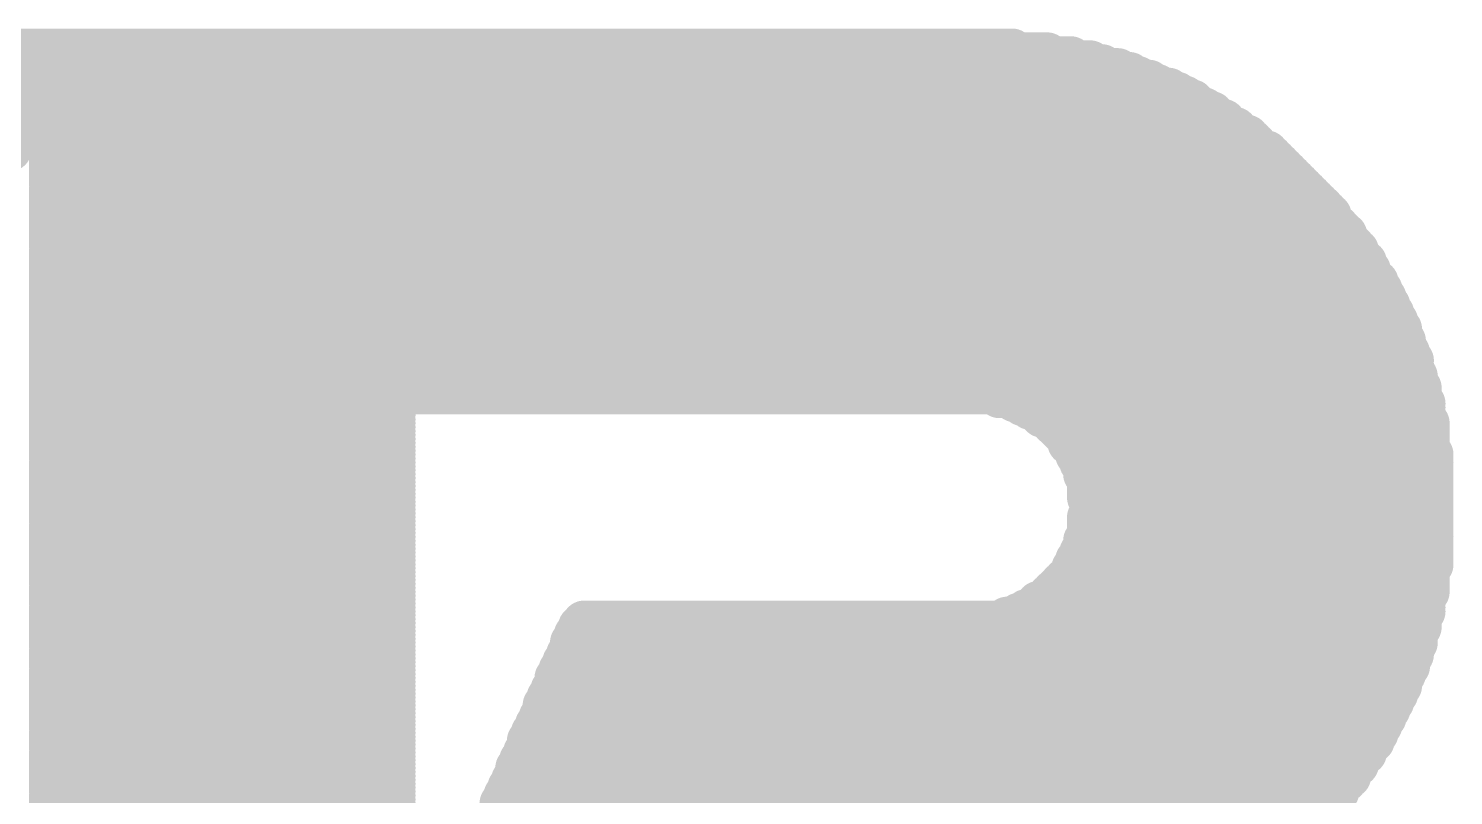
# Model space of a CAD drawing. Extents: x 97 to 206, y 100 to 175.
# Drawn here: x 159.823 to 161.411, y 164.344 to 165.199 of the extents above; entities that cross this region are included whole.
import ezdxf

# ---------------------------------------------------------------- set-up
doc = ezdxf.new("R2010")
doc.units = 0
doc.layers.get('0').update_dxf_attribs({"linetype": 'CONTINUOUS'})
doc.layers.add('SILK-TOP_PHO', color=9, linetype='CONTINUOUS')

# ---------------------------------------------------------------- blocks, each defined once
blk = doc.blocks.new('ROUND_117')
at = {"const_width": 0.02502}
blk.add_lwpolyline([(-0.01251, 0, 1), (0.01251, 0, 1)], format="xyb", close=True, dxfattribs=at)

msp = doc.modelspace()

# ---------------------------------------------------------------- linework, layer by layer
at = {"layer": 'SILK-TOP_PHO', "const_width": 0.050038}
for points in [[(159.15005, 165.169342), (160.958276, 165.169342)], [(159.202628, 165.17366), (160.91916, 165.17366)], [(159.054038, 165.151816), (159.836358, 165.151816)], [(159.071564, 165.156134), (159.840676, 165.156134)], [(159.093408, 165.160452), (159.840676, 165.160452)], [(159.11957, 165.165024), (160.984692, 165.165024)], [(159.84855, 165.160452), (161.006282, 165.160452)], [(159.84855, 165.156134), (161.01949, 165.156134)], [(159.84855, 165.151816), (161.037016, 165.151816)], [(159.006032, 165.138862), (159.83204, 165.138862)], [(159.01924, 165.14318), (159.836358, 165.14318)], [(159.036512, 165.147498), (159.836358, 165.147498)], [(159.84855, 165.147498), (161.04997, 165.147498)], [(159.84855, 165.14318), (161.05886, 165.14318)], [(159.84855, 165.138862), (161.071814, 165.138862)], [(158.953708, 165.121336), (159.823404, 165.121336)], [(158.966662, 165.125654), (159.827722, 165.125654)], [(158.975552, 165.129972), (159.827722, 165.129972)], [(158.988506, 165.13429), (159.83204, 165.13429)], [(159.84855, 165.13429), (161.080704, 165.13429)], [(159.84855, 165.129972), (161.093658, 165.129972)], [(159.84855, 165.125654), (161.102548, 165.125654)], [(159.84855, 165.121336), (161.111184, 165.121336)], [(158.923228, 165.108128), (159.818832, 165.108128)], [(158.931864, 165.112446), (159.823404, 165.112446)], [(158.9405, 165.117018), (159.823404, 165.117018)], [(159.84855, 165.117018), (161.11982, 165.117018)], [(159.84855, 165.112446), (161.124392, 165.112446)], [(159.84855, 165.108128), (161.133028, 165.108128)], [(158.883858, 165.090602), (159.810196, 165.090602)], [(158.892494, 165.095174), (159.814514, 165.095174)], [(158.901384, 165.099492), (159.814514, 165.099492)], [(158.914338, 165.10381), (159.818832, 165.10381)], [(159.84855, 165.10381), (161.141664, 165.10381)], [(159.84855, 165.099492), (161.145982, 165.099492)], [(159.84855, 165.095174), (161.154872, 165.095174)], [(159.84855, 165.090602), (161.15919, 165.090602)], [(158.853378, 165.07333), (159.805878, 165.07333)], [(158.862014, 165.077648), (159.805878, 165.077648)], [(158.866332, 165.081966), (159.805878, 165.081966)], [(158.875222, 165.086284), (159.810196, 165.086284)], [(159.84855, 165.086284), (161.167826, 165.086284)], [(159.84855, 165.081966), (161.172398, 165.081966)], [(159.84855, 165.077648), (161.181034, 165.077648)], [(159.84855, 165.07333), (161.185352, 165.07333)], [(158.835852, 165.06444), (159.80156, 165.06444)], [(158.844488, 165.069012), (159.80156, 165.069012)], [(159.84855, 165.069012), (161.18967, 165.069012)], [(159.84855, 165.06444), (161.194242, 165.06444)], [(159.84855, 165.060122), (161.202878, 165.060122)], [(159.84855, 165.055804), (161.207196, 165.055804)], [(159.84855, 165.051486), (161.211514, 165.051486)], [(159.84855, 165.047168), (161.215832, 165.047168)], [(159.84855, 165.042596), (161.220404, 165.042596)], [(159.84855, 165.038278), (161.224722, 165.038278)], [(159.84855, 165.03396), (161.22904, 165.03396)], [(159.84855, 165.029642), (161.233358, 165.029642)], [(159.84855, 165.025324), (161.237676, 165.025324)], [(159.84855, 165.020752), (161.242248, 165.020752)], [(159.84855, 165.016434), (161.246566, 165.016434)], [(159.84855, 165.012116), (161.250884, 165.012116)], [(159.84855, 165.007798), (161.255202, 165.007798)], [(159.84855, 165.00348), (161.25952, 165.00348)], [(159.84855, 164.999162), (161.264092, 164.999162)], [(159.84855, 164.99459), (161.26841, 164.99459)], [(159.84855, 164.990272), (161.272728, 164.990272)], [(159.84855, 164.985954), (161.272728, 164.985954)], [(159.84855, 164.981636), (161.277046, 164.981636)], [(159.84855, 164.977318), (161.281364, 164.977318)], [(159.84855, 164.972746), (161.285682, 164.972746)], [(159.84855, 164.968428), (161.290254, 164.968428)], [(159.84855, 164.96411), (161.290254, 164.96411)], [(159.84855, 164.959792), (161.294572, 164.959792)], [(159.84855, 164.955474), (161.29889, 164.955474)], [(159.84855, 164.950902), (161.303208, 164.950902)], [(159.84855, 164.946584), (161.303208, 164.946584)], [(159.84855, 164.942266), (161.307526, 164.942266)], [(159.84855, 164.937948), (161.312098, 164.937948)], [(159.84855, 164.93363), (161.312098, 164.93363)], [(159.84855, 164.929312), (161.316416, 164.929312)], [(159.84855, 164.92474), (161.316416, 164.92474)], [(159.84855, 164.920422), (161.320734, 164.920422)], [(159.84855, 164.916104), (161.325052, 164.916104)], [(159.84855, 164.911786), (161.325052, 164.911786)], [(159.84855, 164.907468), (161.32937, 164.907468)], [(159.84855, 164.902896), (161.32937, 164.902896)], [(159.84855, 164.898578), (161.333942, 164.898578)], [(159.84855, 164.89426), (161.333942, 164.89426)], [(159.84855, 164.889942), (161.33826, 164.889942)], [(159.84855, 164.885624), (161.33826, 164.885624)], [(159.84855, 164.881052), (161.342578, 164.881052)], [(159.84855, 164.876734), (161.342578, 164.876734)], [(159.84855, 164.872416), (161.346896, 164.872416)], [(159.84855, 164.868098), (161.346896, 164.868098)], [(159.84855, 164.86378), (161.351214, 164.86378)], [(159.84855, 164.859462), (161.351214, 164.859462)], [(159.84855, 164.85489), (161.351214, 164.85489)], [(159.84855, 164.850572), (161.355532, 164.850572)], [(159.84855, 164.846254), (161.355532, 164.846254)], [(159.84855, 164.841936), (161.355532, 164.841936)], [(159.84855, 164.837618), (161.360104, 164.837618)], [(159.84855, 164.833046), (161.360104, 164.833046)], [(159.84855, 164.828728), (161.364422, 164.828728)], [(159.84855, 164.82441), (161.364422, 164.82441)], [(159.84855, 164.820092), (161.364422, 164.820092)], [(159.84855, 164.815774), (161.364422, 164.815774)], [(159.84855, 164.811202), (161.36874, 164.811202)], [(159.84855, 164.806884), (161.36874, 164.806884)], [(159.84855, 164.802566), (161.36874, 164.802566)], [(159.84855, 164.798248), (161.373058, 164.798248)], [(159.84855, 164.79393), (161.373058, 164.79393)], [(159.84855, 164.789612), (160.229296, 164.789612)], [(160.90519, 164.789612), (161.373058, 164.789612)], [(159.84855, 164.78504), (160.229296, 164.78504)], [(159.84855, 164.780722), (160.229296, 164.780722)], [(159.84855, 164.776404), (160.229296, 164.776404)], [(159.84855, 164.772086), (160.229296, 164.772086)], [(160.922462, 164.78504), (161.373058, 164.78504)], [(160.931352, 164.780722), (161.377376, 164.780722)], [(160.939988, 164.776404), (161.377376, 164.776404)], [(160.948878, 164.772086), (161.377376, 164.772086)], [(159.84855, 164.767768), (160.229296, 164.767768)], [(159.84855, 164.763196), (160.229296, 164.763196)], [(159.84855, 164.758878), (160.229296, 164.758878)], [(159.84855, 164.75456), (160.229296, 164.75456)], [(160.953196, 164.767768), (161.377376, 164.767768)], [(160.961832, 164.763196), (161.377376, 164.763196)], [(160.96615, 164.758878), (161.381948, 164.758878)], [(160.970722, 164.75456), (161.381948, 164.75456)], [(159.84855, 164.750242), (160.229296, 164.750242)], [(159.84855, 164.745924), (160.229296, 164.745924)], [(159.84855, 164.741352), (160.229296, 164.741352)], [(160.97504, 164.750242), (161.381948, 164.750242)], [(160.979358, 164.745924), (161.381948, 164.745924)], [(160.983676, 164.741352), (161.381948, 164.741352)], [(159.84855, 164.737034), (160.229296, 164.737034)], [(159.84855, 164.732716), (160.229296, 164.732716)], [(159.84855, 164.728398), (160.229296, 164.728398)], [(159.84855, 164.72408), (160.229296, 164.72408)], [(160.983676, 164.737034), (161.381948, 164.737034)], [(160.987994, 164.732716), (161.381948, 164.732716)], [(160.992312, 164.728398), (161.381948, 164.728398)], [(160.992312, 164.72408), (161.386266, 164.72408)], [(159.84855, 164.719762), (160.229296, 164.719762)], [(159.84855, 164.71519), (160.229296, 164.71519)], [(159.84855, 164.710872), (160.229296, 164.710872)], [(160.996884, 164.719762), (161.386266, 164.719762)], [(160.996884, 164.71519), (161.386266, 164.71519)], [(161.001202, 164.710872), (161.386266, 164.710872)], [(159.84855, 164.706554), (160.229296, 164.706554)], [(159.84855, 164.702236), (160.229296, 164.702236)], [(159.84855, 164.697918), (160.229296, 164.697918)], [(159.84855, 164.693346), (160.229296, 164.693346)], [(161.001202, 164.706554), (161.386266, 164.706554)], [(161.001202, 164.702236), (161.386266, 164.702236)], [(161.00552, 164.697918), (161.386266, 164.697918)], [(161.00552, 164.693346), (161.386266, 164.693346)], [(159.84855, 164.689028), (160.229296, 164.689028)], [(159.84855, 164.68471), (160.229296, 164.68471)], [(159.84855, 164.680392), (160.229296, 164.680392)], [(159.84855, 164.676074), (160.229296, 164.676074)], [(161.00552, 164.689028), (161.386266, 164.689028)], [(161.00552, 164.68471), (161.386266, 164.68471)], [(161.00552, 164.680392), (161.386266, 164.680392)], [(161.00552, 164.676074), (161.386266, 164.676074)], [(159.84855, 164.671502), (160.229296, 164.671502)], [(159.84855, 164.667184), (160.229296, 164.667184)], [(159.84855, 164.662866), (160.229296, 164.662866)], [(161.009838, 164.671502), (161.386266, 164.671502)], [(161.009838, 164.667184), (161.386266, 164.667184)], [(161.009838, 164.662866), (161.386266, 164.662866)], [(159.84855, 164.658548), (160.229296, 164.658548)], [(159.84855, 164.65423), (160.229296, 164.65423)], [(159.84855, 164.649912), (160.229296, 164.649912)], [(159.84855, 164.64534), (160.229296, 164.64534)], [(161.00552, 164.65423), (161.386266, 164.65423)], [(161.00552, 164.649912), (161.386266, 164.649912)], [(161.00552, 164.64534), (161.386266, 164.64534)], [(161.009838, 164.658548), (161.386266, 164.658548)], [(159.84855, 164.641022), (160.229296, 164.641022)], [(159.84855, 164.636704), (160.229296, 164.636704)], [(159.84855, 164.632386), (160.229296, 164.632386)], [(159.84855, 164.628068), (160.229296, 164.628068)], [(161.001202, 164.628068), (161.386266, 164.628068)], [(161.00552, 164.641022), (161.386266, 164.641022)], [(161.00552, 164.636704), (161.386266, 164.636704)], [(161.00552, 164.632386), (161.386266, 164.632386)], [(159.84855, 164.623496), (160.229296, 164.623496)], [(159.84855, 164.619178), (160.229296, 164.619178)], [(159.84855, 164.61486), (160.229296, 164.61486)], [(160.996884, 164.61486), (161.386266, 164.61486)], [(161.001202, 164.623496), (161.386266, 164.623496)], [(161.001202, 164.619178), (161.386266, 164.619178)], [(159.84855, 164.610542), (160.229296, 164.610542)], [(159.84855, 164.606224), (160.229296, 164.606224)], [(159.84855, 164.601652), (160.229296, 164.601652)], [(159.84855, 164.597334), (160.229296, 164.597334)], [(160.987994, 164.597334), (161.381948, 164.597334)], [(160.992312, 164.606224), (161.386266, 164.606224)], [(160.992312, 164.601652), (161.386266, 164.601652)], [(160.996884, 164.610542), (161.386266, 164.610542)], [(159.84855, 164.593016), (160.229296, 164.593016)], [(159.84855, 164.588698), (160.229296, 164.588698)], [(159.84855, 164.58438), (160.229296, 164.58438)], [(159.84855, 164.580062), (160.229296, 164.580062)], [(160.97504, 164.580062), (161.381948, 164.580062)], [(160.979358, 164.58438), (161.381948, 164.58438)], [(160.983676, 164.588698), (161.381948, 164.588698)], [(160.987994, 164.593016), (161.381948, 164.593016)], [(159.84855, 164.57549), (160.229296, 164.57549)], [(159.84855, 164.571172), (160.229296, 164.571172)], [(159.84855, 164.566854), (160.229296, 164.566854)], [(160.961832, 164.566854), (161.377376, 164.566854)], [(160.96615, 164.571172), (161.381948, 164.571172)], [(160.970722, 164.57549), (161.381948, 164.57549)], [(159.84855, 164.562536), (160.229296, 164.562536)], [(159.84855, 164.558218), (160.229296, 164.558218)], [(159.84855, 164.553646), (160.229296, 164.553646)], [(159.84855, 164.549328), (160.229296, 164.549328)], [(160.93567, 164.549328), (161.377376, 164.549328)], [(160.944306, 164.553646), (161.377376, 164.553646)], [(160.948878, 164.558218), (161.377376, 164.558218)], [(160.957514, 164.562536), (161.377376, 164.562536)], [(159.84855, 164.54501), (160.229296, 164.54501)], [(159.84855, 164.540692), (160.229296, 164.540692)], [(159.84855, 164.536374), (160.229296, 164.536374)], [(160.442402, 164.536374), (161.373058, 164.536374)], [(160.913826, 164.540692), (161.373058, 164.540692)], [(160.927034, 164.54501), (161.373058, 164.54501)], [(159.84855, 164.531802), (160.229296, 164.531802)], [(159.84855, 164.527484), (160.229296, 164.527484)], [(159.84855, 164.523166), (160.229296, 164.523166)], [(159.84855, 164.518848), (160.229296, 164.518848)], [(160.433512, 164.523166), (161.36874, 164.523166)], [(160.433512, 164.518848), (161.36874, 164.518848)], [(160.438084, 164.531802), (161.373058, 164.531802)], [(160.438084, 164.527484), (161.36874, 164.527484)], [(159.84855, 164.51453), (160.229296, 164.51453)], [(159.84855, 164.510212), (160.229296, 164.510212)], [(159.84855, 164.50564), (160.229296, 164.50564)], [(159.84855, 164.501322), (160.229296, 164.501322)], [(160.424876, 164.501322), (161.364422, 164.501322)], [(160.429194, 164.51453), (161.36874, 164.51453)], [(160.429194, 164.510212), (161.364422, 164.510212)], [(160.429194, 164.50564), (161.364422, 164.50564)], [(159.84855, 164.497004), (160.229296, 164.497004)], [(159.84855, 164.492686), (160.229296, 164.492686)], [(159.84855, 164.488368), (160.229296, 164.488368)], [(160.420558, 164.492686), (161.360104, 164.492686)], [(160.420558, 164.488368), (161.360104, 164.488368)], [(160.424876, 164.497004), (161.360104, 164.497004)], [(159.84855, 164.483796), (160.229296, 164.483796)], [(159.84855, 164.479478), (160.229296, 164.479478)], [(159.84855, 164.47516), (160.229296, 164.47516)], [(159.84855, 164.470842), (160.229296, 164.470842)], [(160.411922, 164.47516), (161.351214, 164.47516)], [(160.411922, 164.470842), (161.351214, 164.470842)], [(160.41624, 164.483796), (161.355532, 164.483796)], [(160.41624, 164.479478), (161.355532, 164.479478)], [(159.84855, 164.466524), (160.229296, 164.466524)], [(159.84855, 164.461952), (160.229296, 164.461952)], [(159.84855, 164.457634), (160.229296, 164.457634)], [(159.84855, 164.453316), (160.229296, 164.453316)], [(160.403032, 164.453316), (161.342578, 164.453316)], [(160.40735, 164.461952), (161.346896, 164.461952)], [(160.40735, 164.457634), (161.346896, 164.457634)], [(160.411922, 164.466524), (161.351214, 164.466524)], [(159.84855, 164.448998), (160.229296, 164.448998)], [(159.84855, 164.44468), (160.229296, 164.44468)], [(159.84855, 164.440362), (160.229296, 164.440362)], [(160.398714, 164.44468), (161.33826, 164.44468)], [(160.398714, 164.440362), (161.33826, 164.440362)], [(160.403032, 164.448998), (161.342578, 164.448998)], [(159.84855, 164.43579), (160.229296, 164.43579)], [(159.84855, 164.431472), (160.229296, 164.431472)], [(159.84855, 164.427154), (160.229296, 164.427154)], [(159.84855, 164.422836), (160.229296, 164.422836)], [(160.390078, 164.422836), (161.32937, 164.422836)], [(160.394396, 164.431472), (161.333942, 164.431472)], [(160.394396, 164.427154), (161.32937, 164.427154)], [(160.398714, 164.43579), (161.333942, 164.43579)], [(159.84855, 164.418518), (160.229296, 164.418518)], [(159.84855, 164.413946), (160.229296, 164.413946)], [(159.84855, 164.409628), (160.229296, 164.409628)], [(159.84855, 164.40531), (160.229296, 164.40531)], [(160.381188, 164.40531), (161.320734, 164.40531)], [(160.385506, 164.413946), (161.325052, 164.413946)], [(160.385506, 164.409628), (161.320734, 164.409628)], [(160.390078, 164.418518), (161.325052, 164.418518)], [(159.84855, 164.400992), (160.229296, 164.400992)], [(159.84855, 164.396674), (160.229296, 164.396674)], [(159.84855, 164.392102), (160.229296, 164.392102)], [(160.37687, 164.392102), (161.312098, 164.392102)], [(160.381188, 164.400992), (161.316416, 164.400992)], [(160.381188, 164.396674), (161.312098, 164.396674)], [(159.84855, 164.387784), (160.229296, 164.387784)], [(159.84855, 164.383466), (160.229296, 164.383466)], [(159.84855, 164.379148), (160.229296, 164.379148)], [(159.84855, 164.37483), (160.229296, 164.37483)], [(160.368234, 164.37483), (161.29889, 164.37483)], [(160.372552, 164.383466), (161.303208, 164.383466)], [(160.372552, 164.379148), (161.303208, 164.379148)], [(160.37687, 164.387784), (161.307526, 164.387784)], [(159.84855, 164.370512), (160.229296, 164.370512)], [(159.84855, 164.36594), (160.229296, 164.36594)], [(159.84855, 164.361622), (160.229296, 164.361622)], [(160.363662, 164.361622), (161.290254, 164.361622)], [(160.368234, 164.370512), (161.294572, 164.370512)], [(160.368234, 164.36594), (161.294572, 164.36594)], [(159.84855, 164.357304), (160.229296, 164.357304)], [(159.84855, 164.352986), (160.229296, 164.352986)], [(159.84855, 164.348668), (160.229296, 164.348668)], [(159.84855, 164.344096), (160.229296, 164.344096)], [(160.355026, 164.344096), (161.277046, 164.344096)], [(160.359344, 164.352986), (161.281364, 164.352986)], [(160.359344, 164.348668), (161.281364, 164.348668)], [(160.363662, 164.357304), (161.285682, 164.357304)], [(159.84855, 164.339778), (160.229296, 164.339778)], [(159.84855, 164.33546), (160.229296, 164.33546)], [(159.84855, 164.331142), (160.229296, 164.331142)], [(159.84855, 164.326824), (160.229296, 164.326824)], [(160.350708, 164.33546), (161.26841, 164.33546)], [(160.350708, 164.331142), (161.264092, 164.331142)], [(160.350708, 164.326824), (161.25952, 164.326824)], [(160.355026, 164.339778), (161.272728, 164.339778)], [(159.84855, 164.322252), (160.229296, 164.322252)], [(160.34639, 164.322252), (161.255202, 164.322252)]]:
    msp.add_lwpolyline(points, dxfattribs=at)

# ---------------------------------------------------------------- block references
at = {"layer": 'SILK-TOP_PHO'}
for p in [(160.91916, 165.17366), (160.958276, 165.169342), (159.836358, 165.151816), (159.840676, 165.160452), (159.840676, 165.156134), (159.84855, 165.160452), (159.84855, 165.156134), (159.84855, 165.151816), (160.984692, 165.165024), (161.006282, 165.160452), (161.01949, 165.156134), (161.037016, 165.151816), (159.83204, 165.138862), (159.836358, 165.147498), (159.836358, 165.14318), (159.84855, 165.147498), (159.84855, 165.14318), (159.84855, 165.138862), (161.04997, 165.147498), (161.05886, 165.14318), (161.071814, 165.138862), (159.823404, 165.121336), (159.827722, 165.129972), (159.827722, 165.125654), (159.83204, 165.13429), (159.84855, 165.13429), (159.84855, 165.129972), (159.84855, 165.125654), (159.84855, 165.121336), (161.080704, 165.13429), (161.093658, 165.129972), (161.102548, 165.125654), (161.111184, 165.121336), (159.818832, 165.108128), (159.823404, 165.117018), (159.823404, 165.112446), (159.84855, 165.117018), (159.84855, 165.112446), (159.84855, 165.108128), (161.11982, 165.117018), (161.124392, 165.112446), (161.133028, 165.108128), (159.810196, 165.090602), (159.814514, 165.099492), (159.814514, 165.095174), (159.818832, 165.10381), (159.84855, 165.10381), (159.84855, 165.099492), (159.84855, 165.095174), (159.84855, 165.090602), (161.141664, 165.10381), (161.145982, 165.099492), (161.154872, 165.095174), (161.15919, 165.090602), (159.805878, 165.081966), (159.805878, 165.077648), (159.805878, 165.07333), (159.810196, 165.086284), (159.84855, 165.086284), (159.84855, 165.081966), (159.84855, 165.077648), (159.84855, 165.07333), (161.167826, 165.086284), (161.172398, 165.081966), (161.181034, 165.077648), (161.185352, 165.07333), (159.80156, 165.069012), (159.80156, 165.06444), (159.84855, 165.069012), (159.84855, 165.06444), (159.84855, 165.060122), (161.18967, 165.069012), (161.194242, 165.06444), (161.202878, 165.060122), (159.84855, 165.055804), (159.84855, 165.051486), (159.84855, 165.047168), (159.84855, 165.042596), (161.207196, 165.055804), (161.211514, 165.051486), (161.215832, 165.047168), (161.220404, 165.042596), (159.84855, 165.038278), (159.84855, 165.03396), (159.84855, 165.029642), (159.84855, 165.025324), (161.224722, 165.038278), (161.22904, 165.03396), (161.233358, 165.029642), (161.237676, 165.025324), (159.84855, 165.020752), (159.84855, 165.016434), (159.84855, 165.012116), (161.242248, 165.020752), (161.246566, 165.016434), (161.250884, 165.012116), (159.84855, 165.007798), (159.84855, 165.00348), (159.84855, 164.999162), (159.84855, 164.99459), (161.255202, 165.007798), (161.25952, 165.00348), (161.264092, 164.999162), (161.26841, 164.99459), (159.84855, 164.990272), (159.84855, 164.985954), (159.84855, 164.981636), (159.84855, 164.977318), (161.272728, 164.990272), (161.272728, 164.985954), (161.277046, 164.981636), (161.281364, 164.977318), (159.84855, 164.972746), (159.84855, 164.968428), (159.84855, 164.96411), (161.285682, 164.972746), (161.290254, 164.968428), (161.290254, 164.96411), (159.84855, 164.959792), (159.84855, 164.955474), (159.84855, 164.950902), (159.84855, 164.946584), (161.294572, 164.959792), (161.29889, 164.955474), (161.303208, 164.950902), (161.303208, 164.946584), (159.84855, 164.942266), (159.84855, 164.937948), (159.84855, 164.93363), (159.84855, 164.929312), (161.307526, 164.942266), (161.312098, 164.937948), (161.312098, 164.93363), (161.316416, 164.929312), (159.84855, 164.92474), (159.84855, 164.920422), (159.84855, 164.916104), (161.316416, 164.92474), (161.320734, 164.920422), (161.325052, 164.916104), (159.84855, 164.911786), (159.84855, 164.907468), (159.84855, 164.902896), (159.84855, 164.898578), (161.325052, 164.911786), (161.32937, 164.907468), (161.32937, 164.902896), (161.333942, 164.898578), (159.84855, 164.89426), (159.84855, 164.889942), (159.84855, 164.885624), (161.333942, 164.89426), (161.33826, 164.889942), (161.33826, 164.885624), (159.84855, 164.881052), (159.84855, 164.876734), (159.84855, 164.872416), (159.84855, 164.868098), (161.342578, 164.881052), (161.342578, 164.876734), (161.346896, 164.872416), (161.346896, 164.868098), (159.84855, 164.86378), (159.84855, 164.859462), (159.84855, 164.85489), (159.84855, 164.850572), (161.351214, 164.86378), (161.351214, 164.859462), (161.351214, 164.85489), (161.355532, 164.850572), (159.84855, 164.846254), (159.84855, 164.841936), (159.84855, 164.837618), (161.355532, 164.846254), (161.355532, 164.841936), (161.360104, 164.837618), (159.84855, 164.833046), (159.84855, 164.828728), (159.84855, 164.82441), (159.84855, 164.820092), (161.360104, 164.833046), (161.364422, 164.828728), (161.364422, 164.82441), (161.364422, 164.820092), (159.84855, 164.815774), (159.84855, 164.811202), (159.84855, 164.806884), (159.84855, 164.802566), (161.364422, 164.815774), (161.36874, 164.811202), (161.36874, 164.806884), (161.36874, 164.802566), (159.84855, 164.798248), (159.84855, 164.79393), (159.84855, 164.789612), (160.229296, 164.789612), (160.90519, 164.789612), (161.373058, 164.798248), (161.373058, 164.79393), (161.373058, 164.789612), (159.84855, 164.78504), (159.84855, 164.780722), (159.84855, 164.776404), (159.84855, 164.772086), (160.229296, 164.78504), (160.229296, 164.780722), (160.229296, 164.776404), (160.229296, 164.772086), (160.922462, 164.78504), (160.931352, 164.780722), (160.939988, 164.776404), (160.948878, 164.772086), (161.373058, 164.78504), (161.377376, 164.780722), (161.377376, 164.776404), (161.377376, 164.772086), (159.84855, 164.767768), (159.84855, 164.763196), (159.84855, 164.758878), (159.84855, 164.75456), (160.229296, 164.767768), (160.229296, 164.763196), (160.229296, 164.758878), (160.229296, 164.75456), (160.953196, 164.767768), (160.961832, 164.763196), (160.96615, 164.758878), (160.970722, 164.75456), (161.377376, 164.767768), (161.377376, 164.763196), (161.381948, 164.758878), (161.381948, 164.75456), (159.84855, 164.750242), (159.84855, 164.745924), (159.84855, 164.741352), (160.229296, 164.750242), (160.229296, 164.745924), (160.229296, 164.741352), (160.97504, 164.750242), (160.979358, 164.745924), (160.983676, 164.741352), (161.381948, 164.750242), (161.381948, 164.745924), (161.381948, 164.741352), (159.84855, 164.737034), (159.84855, 164.732716), (159.84855, 164.728398), (159.84855, 164.72408), (160.229296, 164.737034), (160.229296, 164.732716), (160.229296, 164.728398), (160.229296, 164.72408), (160.983676, 164.737034), (160.987994, 164.732716), (160.992312, 164.728398), (160.992312, 164.72408), (161.381948, 164.737034), (161.381948, 164.732716), (161.381948, 164.728398), (161.386266, 164.72408), (159.84855, 164.719762), (159.84855, 164.71519), (159.84855, 164.710872), (160.229296, 164.719762), (160.229296, 164.71519), (160.229296, 164.710872), (160.996884, 164.719762), (160.996884, 164.71519), (161.001202, 164.710872), (161.386266, 164.719762), (161.386266, 164.71519), (161.386266, 164.710872), (159.84855, 164.706554), (159.84855, 164.702236), (159.84855, 164.697918), (159.84855, 164.693346), (160.229296, 164.706554), (160.229296, 164.702236), (160.229296, 164.697918), (160.229296, 164.693346), (161.001202, 164.706554), (161.001202, 164.702236), (161.00552, 164.697918), (161.00552, 164.693346), (161.386266, 164.706554), (161.386266, 164.702236), (161.386266, 164.697918), (161.386266, 164.693346), (159.84855, 164.689028), (159.84855, 164.68471), (159.84855, 164.680392), (159.84855, 164.676074), (160.229296, 164.689028), (160.229296, 164.68471), (160.229296, 164.680392), (160.229296, 164.676074), (161.00552, 164.689028), (161.00552, 164.68471), (161.00552, 164.680392), (161.00552, 164.676074), (161.386266, 164.689028), (161.386266, 164.68471), (161.386266, 164.680392), (161.386266, 164.676074), (159.84855, 164.671502), (159.84855, 164.667184), (159.84855, 164.662866), (160.229296, 164.671502), (160.229296, 164.667184), (160.229296, 164.662866), (161.009838, 164.671502), (161.009838, 164.667184), (161.009838, 164.662866), (161.386266, 164.671502), (161.386266, 164.667184), (161.386266, 164.662866), (159.84855, 164.658548), (159.84855, 164.65423), (159.84855, 164.649912), (159.84855, 164.64534), (160.229296, 164.658548), (160.229296, 164.65423), (160.229296, 164.649912), (160.229296, 164.64534), (161.00552, 164.65423), (161.00552, 164.649912), (161.00552, 164.64534), (161.009838, 164.658548), (161.386266, 164.658548), (161.386266, 164.65423), (161.386266, 164.649912), (161.386266, 164.64534), (159.84855, 164.641022), (159.84855, 164.636704), (159.84855, 164.632386), (159.84855, 164.628068), (160.229296, 164.641022), (160.229296, 164.636704), (160.229296, 164.632386), (160.229296, 164.628068), (161.001202, 164.628068), (161.00552, 164.641022), (161.00552, 164.636704), (161.00552, 164.632386), (161.386266, 164.641022), (161.386266, 164.636704), (161.386266, 164.632386), (161.386266, 164.628068), (159.84855, 164.623496), (159.84855, 164.619178), (159.84855, 164.61486), (160.229296, 164.623496), (160.229296, 164.619178), (160.229296, 164.61486), (160.996884, 164.61486), (161.001202, 164.623496), (161.001202, 164.619178), (161.386266, 164.623496), (161.386266, 164.619178), (161.386266, 164.61486), (159.84855, 164.610542), (159.84855, 164.606224), (159.84855, 164.601652), (159.84855, 164.597334), (160.229296, 164.610542), (160.229296, 164.606224), (160.229296, 164.601652), (160.229296, 164.597334), (160.987994, 164.597334), (160.992312, 164.606224), (160.992312, 164.601652), (160.996884, 164.610542), (161.381948, 164.597334), (161.386266, 164.610542), (161.386266, 164.606224), (161.386266, 164.601652), (159.84855, 164.593016), (159.84855, 164.588698), (159.84855, 164.58438), (159.84855, 164.580062), (160.229296, 164.593016), (160.229296, 164.588698), (160.229296, 164.58438), (160.229296, 164.580062), (160.97504, 164.580062), (160.979358, 164.58438), (160.983676, 164.588698), (160.987994, 164.593016), (161.381948, 164.593016), (161.381948, 164.588698), (161.381948, 164.58438), (161.381948, 164.580062), (159.84855, 164.57549), (159.84855, 164.571172), (159.84855, 164.566854), (160.229296, 164.57549), (160.229296, 164.571172), (160.229296, 164.566854), (160.961832, 164.566854), (160.96615, 164.571172), (160.970722, 164.57549), (161.377376, 164.566854), (161.381948, 164.57549), (161.381948, 164.571172), (159.84855, 164.562536), (159.84855, 164.558218), (159.84855, 164.553646), (159.84855, 164.549328), (160.229296, 164.562536), (160.229296, 164.558218), (160.229296, 164.553646), (160.229296, 164.549328), (160.93567, 164.549328), (160.944306, 164.553646), (160.948878, 164.558218), (160.957514, 164.562536), (161.377376, 164.562536), (161.377376, 164.558218), (161.377376, 164.553646), (161.377376, 164.549328), (159.84855, 164.54501), (159.84855, 164.540692), (159.84855, 164.536374), (160.229296, 164.54501), (160.229296, 164.540692), (160.229296, 164.536374), (160.442402, 164.536374), (160.913826, 164.540692), (160.927034, 164.54501), (161.373058, 164.54501), (161.373058, 164.540692), (161.373058, 164.536374), (159.84855, 164.531802), (159.84855, 164.527484), (159.84855, 164.523166), (159.84855, 164.518848), (160.229296, 164.531802), (160.229296, 164.527484), (160.229296, 164.523166), (160.229296, 164.518848), (160.433512, 164.523166), (160.433512, 164.518848), (160.438084, 164.531802), (160.438084, 164.527484), (161.36874, 164.527484), (161.36874, 164.523166), (161.36874, 164.518848), (161.373058, 164.531802), (159.84855, 164.51453), (159.84855, 164.510212), (159.84855, 164.50564), (159.84855, 164.501322), (160.229296, 164.51453), (160.229296, 164.510212), (160.229296, 164.50564), (160.229296, 164.501322), (160.424876, 164.501322), (160.429194, 164.51453), (160.429194, 164.510212), (160.429194, 164.50564), (161.364422, 164.510212), (161.364422, 164.50564), (161.364422, 164.501322), (161.36874, 164.51453), (159.84855, 164.497004), (159.84855, 164.492686), (159.84855, 164.488368), (160.229296, 164.497004), (160.229296, 164.492686), (160.229296, 164.488368), (160.420558, 164.492686), (160.420558, 164.488368), (160.424876, 164.497004), (161.360104, 164.497004), (161.360104, 164.492686), (161.360104, 164.488368), (159.84855, 164.483796), (159.84855, 164.479478), (159.84855, 164.47516), (159.84855, 164.470842), (160.229296, 164.483796), (160.229296, 164.479478), (160.229296, 164.47516), (160.229296, 164.470842), (160.411922, 164.47516), (160.411922, 164.470842), (160.41624, 164.483796), (160.41624, 164.479478), (161.351214, 164.47516), (161.351214, 164.470842), (161.355532, 164.483796), (161.355532, 164.479478), (159.84855, 164.466524), (159.84855, 164.461952), (159.84855, 164.457634), (159.84855, 164.453316), (160.229296, 164.466524), (160.229296, 164.461952), (160.229296, 164.457634), (160.229296, 164.453316), (160.403032, 164.453316), (160.40735, 164.461952), (160.40735, 164.457634), (160.411922, 164.466524), (161.342578, 164.453316), (161.346896, 164.461952), (161.346896, 164.457634), (161.351214, 164.466524), (159.84855, 164.448998), (159.84855, 164.44468), (159.84855, 164.440362), (160.229296, 164.448998), (160.229296, 164.44468), (160.229296, 164.440362), (160.398714, 164.44468), (160.398714, 164.440362), (160.403032, 164.448998), (161.33826, 164.44468), (161.33826, 164.440362), (161.342578, 164.448998), (159.84855, 164.43579), (159.84855, 164.431472), (159.84855, 164.427154), (159.84855, 164.422836), (160.229296, 164.43579), (160.229296, 164.431472), (160.229296, 164.427154), (160.229296, 164.422836), (160.390078, 164.422836), (160.394396, 164.431472), (160.394396, 164.427154), (160.398714, 164.43579), (161.32937, 164.427154), (161.32937, 164.422836), (161.333942, 164.43579), (161.333942, 164.431472), (159.84855, 164.418518), (159.84855, 164.413946), (159.84855, 164.409628), (159.84855, 164.40531), (160.229296, 164.418518), (160.229296, 164.413946), (160.229296, 164.409628), (160.229296, 164.40531), (160.381188, 164.40531), (160.385506, 164.413946), (160.385506, 164.409628), (160.390078, 164.418518), (161.320734, 164.409628), (161.320734, 164.40531), (161.325052, 164.418518), (161.325052, 164.413946), (159.84855, 164.400992), (159.84855, 164.396674), (159.84855, 164.392102), (160.229296, 164.400992), (160.229296, 164.396674), (160.229296, 164.392102), (160.37687, 164.392102), (160.381188, 164.400992), (160.381188, 164.396674), (161.312098, 164.396674), (161.312098, 164.392102), (161.316416, 164.400992), (159.84855, 164.387784), (159.84855, 164.383466), (159.84855, 164.379148), (159.84855, 164.37483), (160.229296, 164.387784), (160.229296, 164.383466), (160.229296, 164.379148), (160.229296, 164.37483), (160.368234, 164.37483), (160.372552, 164.383466), (160.372552, 164.379148), (160.37687, 164.387784), (161.29889, 164.37483), (161.303208, 164.383466), (161.303208, 164.379148), (161.307526, 164.387784), (159.84855, 164.370512), (159.84855, 164.36594), (159.84855, 164.361622), (160.229296, 164.370512), (160.229296, 164.36594), (160.229296, 164.361622), (160.363662, 164.361622), (160.368234, 164.370512), (160.368234, 164.36594), (161.290254, 164.361622), (161.294572, 164.370512), (161.294572, 164.36594), (159.84855, 164.357304), (159.84855, 164.352986), (159.84855, 164.348668), (159.84855, 164.344096), (160.229296, 164.357304), (160.229296, 164.352986), (160.229296, 164.348668), (160.229296, 164.344096), (160.355026, 164.344096), (160.359344, 164.352986), (160.359344, 164.348668), (160.363662, 164.357304), (161.277046, 164.344096), (161.281364, 164.352986), (161.281364, 164.348668), (161.285682, 164.357304), (159.84855, 164.339778), (159.84855, 164.33546), (159.84855, 164.331142), (159.84855, 164.326824), (160.229296, 164.339778), (160.229296, 164.33546), (160.229296, 164.331142), (160.229296, 164.326824), (160.350708, 164.33546), (160.350708, 164.331142), (160.350708, 164.326824), (160.355026, 164.339778), (161.25952, 164.326824), (161.264092, 164.331142), (161.26841, 164.33546), (161.272728, 164.339778), (159.84855, 164.322252), (160.229296, 164.322252), (160.34639, 164.322252), (161.255202, 164.322252)]:
    msp.add_blockref('ROUND_117', p, dxfattribs=at)

doc.saveas('drawing.dxf')
